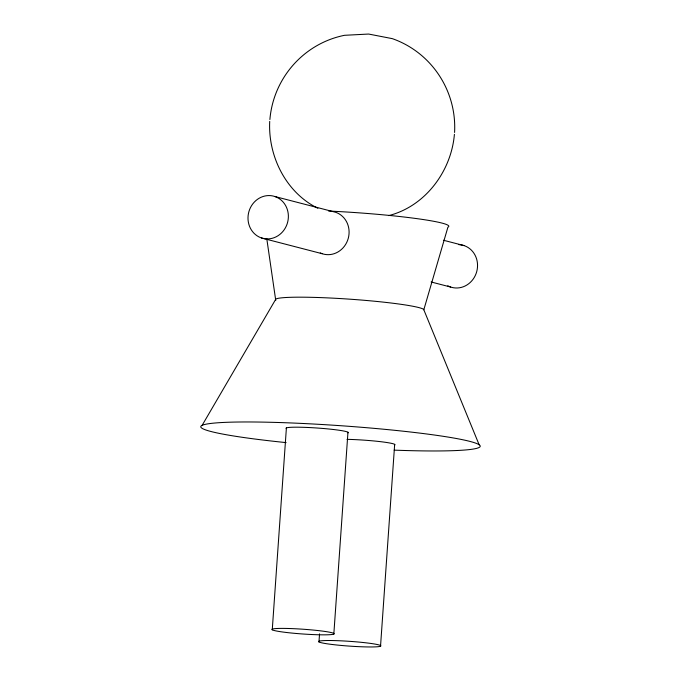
<?xml version="1.0" encoding="UTF-8"?>
<svg xmlns="http://www.w3.org/2000/svg" width="681" height="681" viewBox="0 0 681 681"><rect width="100%" height="100%" fill="white"/><g stroke="black" fill="none" stroke-linecap="round" stroke-linejoin="round"><path stroke-width="1.02" d="M272.264 629.772L286.395 427.94M318.972 641.894L319.551 633.858M333.826 634.088A31.122 2.383 4 0 0 291.4 628.589A31.122 2.383 4 0 0 284.003 632.181A31.122 2.383 4 0 0 333.826 634.088L347.957 432.256M380.534 646.209A31.122 2.383 4 0 0 338.108 640.71A31.122 2.383 4 0 0 330.711 644.303A31.122 2.383 4 0 0 380.534 646.209L394.665 444.378M269.889 119.516C273.37 78.128 303.726 43.516 344.543 35.301L368.642 34.05L392.341 38.647C431.618 52.48 456.891 90.973 454.576 132.454M454.406 134.319C451.29 171.271 425.276 206.334 388.715 215.605M423.803 309.812L447.911 227.182A93.365 7.159 4 0 0 328.6 211.033M202.112 425.37L275.899 298.993A74.697 5.729 4 0 1 350.23 299.206A74.697 5.729 4 0 1 423.642 309.344L479.143 444.778M274.86 196.511A21.783 20.081 -75.5 0 1 281.355 233.106A21.783 20.081 -75.5 0 1 248.344 222.108A21.783 20.081 -75.5 0 1 274.86 196.511L335.58 212.268A21.783 20.081 -75.5 0 1 347.591 240.419A21.783 20.081 -75.5 0 1 320.274 252.949M443.442 240.248L464.025 245.586M261.504 237.975L322.232 253.724M431.124 281.977L450.677 287.05M317.84 208.267C285.994 192.612 267.939 156.23 269.719 121.38M266.739 238.435L275.754 300.483M286.335 428.562A31.122 2.383 4 0 1 317.363 428.034A31.122 2.383 4 0 1 347.897 432.878M286.114 442.607A140.056 10.743 4 0 1 230.016 422.194A140.056 10.743 4 0 1 451.46 437.636A140.056 10.743 4 0 1 394.163 450.141M347.029 439.347A31.122 2.383 4 0 1 380.551 441.671A31.122 2.383 4 0 1 394.605 444.999M458.866 244.649A21.783 20.081 -75.5 0 1 476.734 271.583A21.783 20.081 -75.5 0 1 447.775 285.799"/></g></svg>
